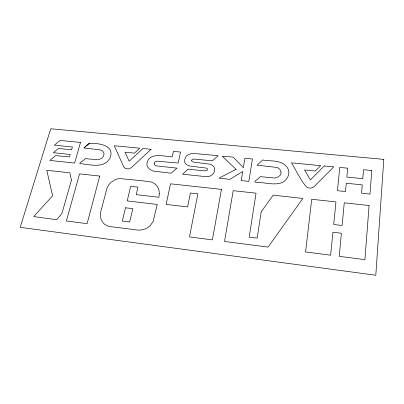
<?xml version="1.0" encoding="UTF-8"?>
<svg xmlns="http://www.w3.org/2000/svg" width="404" height="404" viewBox="0 0 404 404"><rect width="100%" height="100%" fill="white"/><g stroke="black" fill="none" stroke-linecap="round" stroke-linejoin="round"><path stroke-width="0.61" d="M85.633 146.445L83.855 148L99.46 149.748L101.48 150.227L102.773 151.101L104.075 153.475L103.596 156.085L101.813 158.242L98.611 159.615A6.196 5.252 -32.2 0 1 97.207 159.737L85.098 158.615C85.35 160.105 75.442 164.135 82.088 163.822C90.93 164.842 103.182 168.15 109.287 159.287A8.928 7.59 -32 0 0 110.055 157.878C115.307 144.794 97.682 143.056 89.37 143.279L86.103 146.046M84.199 147.687L89.37 143.279M191.703 160.641L191.991 161.519L193.425 162.11L210.252 164.206L212.337 165.221L213.635 166.418A5.999 5.388 -18.4 0 1 214.428 167.902C215.675 172.154 211.954 176.498 207.631 176.604A5.489 4.934 -18.9 0 1 206.287 176.705L182.578 174.2L188.118 169.215L204.616 170.836L206.924 170.513A1.571 1.409 -18.9 0 0 207.459 169.796L207.398 168.64L206.54 168.125L189.759 166.019L187.188 165.054L185.365 163.418A5.222 4.631 -21.3 0 1 184.709 161.953L184.734 159.61L186.052 156.55A6.085 5.393 -21 0 1 188.178 154.687L191.228 153.656L194.097 153.469L218.185 155.697L212.413 160.822L194.501 159.11L192.627 159.176L191.9 159.868A3.171 2.818 -20.5 0 0 191.749 160.353L191.703 160.641M154.161 163.489L154.439 164.665L155.878 165.822L176.982 168.145L171.144 173.21L153.091 171.054L149.914 169.513L147.571 166.923A7.61 6.676 -26.9 0 1 146.925 163.711C148.697 151.561 164.701 156.601 172.22 156.838L173.412 151.379L180.558 152.071L178.144 163.014L156.762 161.151L154.889 161.969L154.161 163.489M236.067 169.352L219.064 178.098L229.745 179.361L242.779 171.483L241.137 180.558L248.834 181.366L252.444 158.999L244.864 158.272L243.354 167.68L233.239 157.156L222.286 156.247L236.067 169.352M159.287 193.849L158.893 197.258L136.204 194.642L137.981 187.128L130.714 186.315L127.179 200.909L157.267 204.469L153.131 221.412L150.278 225.568L147.157 228.078L143.344 229.664L138.769 230.179L108.762 226.392L104.777 224.382A11.979 10.6 -38 0 1 103.237 223.033L100.934 219.18L100.308 213.625L107.035 187.986L109.055 184.446L111.206 182.199L114.822 179.841L117.968 178.795L119.932 178.578L142.461 180.81L151.338 182.047A15.362 13.711 -31.5 0 1 154.495 183.653C157.893 185.825 159.484 189.931 159.287 193.849M383.8 159.378L375.791 275.24L20.2 227.336L50.727 128.76L383.8 159.378M151.03 149.359L131.921 167.115L129.79 168.564A4.646 4.035 -30.2 0 1 128.472 168.917L125.725 168.64L123.821 167.079L114.271 145.748L139.754 148.197L134.497 153.141L124.972 152.156L129.154 161.231L143.001 148.45L151.03 149.359M369.094 205.54L364.933 259.646L339.229 256.318L341.395 233.239L332.936 232.214L330.644 255.207L305.581 251.96L311.716 199.263L335.956 201.914L333.709 224.483L342.127 225.472L344.259 202.823L369.094 205.54M371.791 170.508L369.978 194.107L361.585 193.228L362.277 184.875L346.279 183.244L345.501 191.536L337.436 190.688L339.754 167.423L347.692 168.185L346.854 177.088L362.792 178.679L363.534 169.715L371.791 170.508M281.043 172.599L280.947 173.402A5.424 4.883 -5 0 1 279.891 175.528L277.806 177.103L274.735 178.043L260.151 176.644C259.378 179.038 250.061 182.749 257.994 182.31C264.903 182.719 271.892 184.694 278.79 183.507C286.32 182.689 292.021 173.498 286.87 167.004C281.194 159.484 270.705 161.534 262.706 159.989L257.015 165.145L277.144 167.468L278.699 168.322L280.31 169.927L281.043 172.599M261.176 211.908L257.156 238.092L249.202 237.178L256.03 193.173L233.204 190.673L224.518 241.461L268.054 247.091L302.854 198.48L273.185 195.127L261.176 211.908M221.448 189.39L212.388 239.89L189.481 236.926L197.879 193.844L190.415 193.011L187.628 206.939L166.12 204.404L170.549 183.82L221.448 189.39M125.513 207.782L122.286 221.104L129.644 221.953L132.876 208.676L125.513 207.782M99.737 176.073L87.102 223.665L66.367 220.978L79.558 173.866L99.737 176.073M71.412 180.154L61.938 213.458L56.732 219.731L33.704 216.569L52.606 195.824L46.778 170.276L69.892 172.806L71.412 180.154M80.512 142.425L74.629 163.049L49.854 160.444L55.53 155.591L69.453 156.934L70.245 154.5L53.353 152.707L58.489 148.465L71.609 149.773L72.407 147.011L54.373 145.162L60.019 140.446L80.512 142.425M324.276 165.943L310.449 179.896L304.535 169.983L315.312 170.993L320.72 165.66L291.415 162.827C296.587 170.897 300.45 180.189 306.788 187.33A4.737 4.262 2.1 0 0 307.969 187.855L310.999 188.123L313.802 186.89L333.815 166.847L324.276 165.943"/></g></svg>
